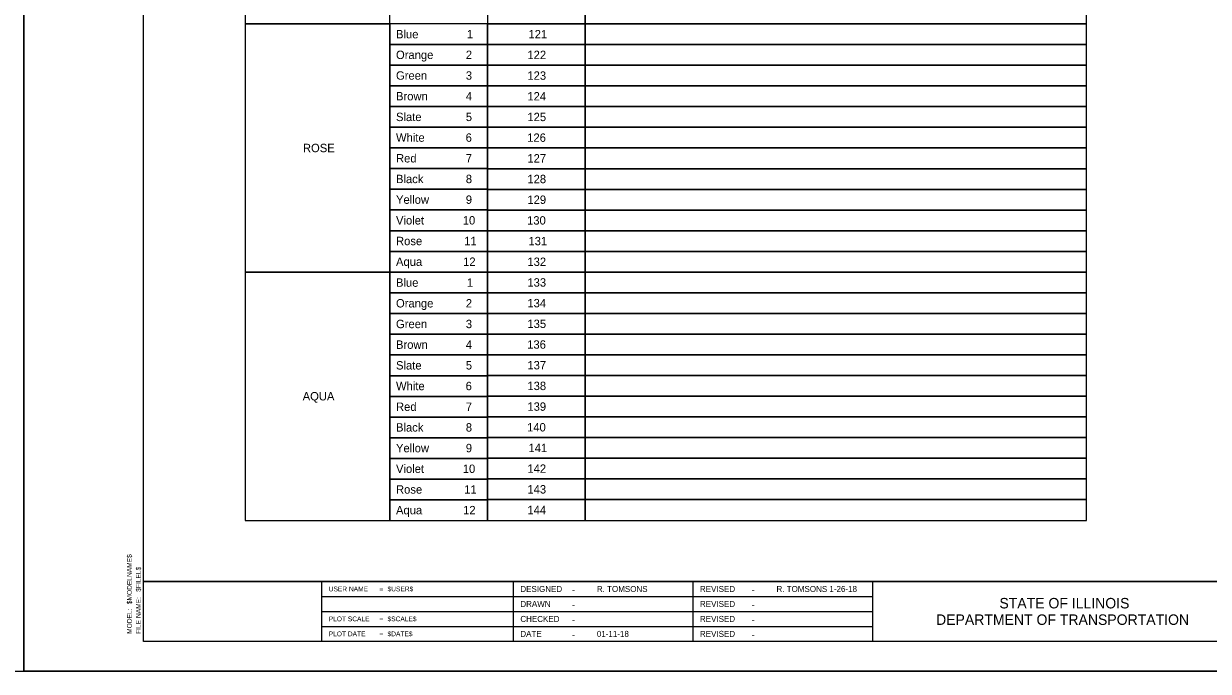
# Model space of a CAD drawing. Extents: x 788194 to 791594, y 1849847 to 1850947.
# Drawn here: x 789894 to 790883, y 1849847 to 1850387 of the extents above; entities that cross this region are included whole.
import ezdxf

# ---------------------------------------------------------------- set-up
doc = ezdxf.new("R2010")
doc.units = 0
for name, color, linetype in [('Sheets_50 Reference Boundary', 7, 'Continuous'), ('Sheets_General Details', 7, 'Continuous'), ('Sheets_Printer Plotting Border', 7, 'Continuous')]:
    doc.layers.add(name, color=color, linetype=linetype)

msp = doc.modelspace()

# ---------------------------------------------------------------- linework, layer by layer
at = {"layer": 'Sheets_50 Reference Boundary'}
msp.add_lwpolyline([(789994.19, 1850921.58), (791569.19, 1850921.58), (791569.19, 1849921.59), (789994.19, 1849921.59)], close=True, dxfattribs=at)
at = {"layer": 'Sheets_General Details'}
for p, q in [((789994.19, 1849921.59), (791569.19, 1849921.59)), ((790142.9, 1849921.59), (790142.9, 1849871.59)), ((790302.9, 1849921.59), (790302.9, 1849871.59)), ((790452.9, 1849921.59), (790452.9, 1849871.59)), ((790602.9, 1849921.59), (790602.9, 1849871.59)), ((790142.9, 1849909.09), (790602.9, 1849909.09)), ((790142.9, 1849896.59), (790602.9, 1849896.59)), ((790142.9, 1849884.09), (790602.9, 1849884.09)), ((791594.19, 1849846.59), (789894.19, 1849846.59))]:
    msp.add_line(p, q, dxfattribs=at)
for points in [[(789994.19, 1850921.59), (791569.19, 1850921.59), (791569.19, 1849871.59), (789994.19, 1849871.59)], [(790079.07, 1850387.11), (790200, 1850387.11), (790200, 1850594.35), (790079.07, 1850594.35)], [(790281.46, 1850387.11), (790362.92, 1850387.11), (790362.92, 1850404.38), (790281.46, 1850404.38)], [(790362.92, 1850387.11), (790781.69, 1850387.11), (790781.69, 1850404.38), (790362.92, 1850404.38)], [(790079.07, 1850179.86), (790200, 1850179.86), (790200, 1850387.11), (790079.07, 1850387.11)], [(790200, 1850369.89), (790281.46, 1850369.89), (790281.46, 1850387.16), (790200, 1850387.16)], [(790281.46, 1850369.83), (790362.92, 1850369.83), (790362.92, 1850387.11), (790281.46, 1850387.11)], [(790362.92, 1850369.83), (790781.69, 1850369.83), (790781.69, 1850387.11), (790362.92, 1850387.11)], [(790200, 1850352.62), (790281.46, 1850352.62), (790281.46, 1850369.89), (790200, 1850369.89)], [(790281.46, 1850352.56), (790362.92, 1850352.56), (790362.92, 1850369.83), (790281.46, 1850369.83)], [(790362.92, 1850352.56), (790781.69, 1850352.56), (790781.69, 1850369.83), (790362.92, 1850369.83)], [(790200, 1850335.35), (790281.46, 1850335.35), (790281.46, 1850352.62), (790200, 1850352.62)], [(790281.46, 1850335.29), (790362.92, 1850335.29), (790362.92, 1850352.56), (790281.46, 1850352.56)], [(790362.92, 1850335.29), (790781.69, 1850335.29), (790781.69, 1850352.56), (790362.92, 1850352.56)], [(790200, 1850318.08), (790281.46, 1850318.08), (790281.46, 1850335.35), (790200, 1850335.35)], [(790281.46, 1850318.02), (790362.92, 1850318.02), (790362.92, 1850335.29), (790281.46, 1850335.29)], [(790362.92, 1850318.02), (790781.69, 1850318.02), (790781.69, 1850335.29), (790362.92, 1850335.29)], [(790200, 1850300.81), (790281.46, 1850300.81), (790281.46, 1850318.08), (790200, 1850318.08)], [(790281.46, 1850300.75), (790362.92, 1850300.75), (790362.92, 1850318.02), (790281.46, 1850318.02)], [(790362.92, 1850300.75), (790781.69, 1850300.75), (790781.69, 1850318.02), (790362.92, 1850318.02)], [(790200, 1850283.54), (790281.46, 1850283.54), (790281.46, 1850300.81), (790200, 1850300.81)], [(790281.46, 1850283.48), (790362.92, 1850283.48), (790362.92, 1850300.75), (790281.46, 1850300.75)], [(790362.92, 1850283.48), (790781.69, 1850283.48), (790781.69, 1850300.75), (790362.92, 1850300.75)], [(790200, 1850266.27), (790281.46, 1850266.27), (790281.46, 1850283.54), (790200, 1850283.54)], [(790281.46, 1850266.21), (790362.92, 1850266.21), (790362.92, 1850283.48), (790281.46, 1850283.48)], [(790362.92, 1850266.21), (790781.69, 1850266.21), (790781.69, 1850283.48), (790362.92, 1850283.48)], [(790200, 1850249), (790281.46, 1850249), (790281.46, 1850266.27), (790200, 1850266.27)], [(790281.46, 1850248.94), (790362.92, 1850248.94), (790362.92, 1850266.21), (790281.46, 1850266.21)], [(790362.92, 1850248.94), (790781.69, 1850248.94), (790781.69, 1850266.21), (790362.92, 1850266.21)], [(790200, 1850231.72), (790281.46, 1850231.72), (790281.46, 1850249), (790200, 1850249)], [(790281.46, 1850231.67), (790362.92, 1850231.67), (790362.92, 1850248.94), (790281.46, 1850248.94)], [(790362.92, 1850231.67), (790781.69, 1850231.67), (790781.69, 1850248.94), (790362.92, 1850248.94)], [(790200, 1850214.45), (790281.46, 1850214.45), (790281.46, 1850231.72), (790200, 1850231.72)], [(790281.46, 1850214.4), (790362.92, 1850214.4), (790362.92, 1850231.67), (790281.46, 1850231.67)], [(790362.92, 1850214.4), (790781.69, 1850214.4), (790781.69, 1850231.67), (790362.92, 1850231.67)], [(790200, 1850197.18), (790281.46, 1850197.18), (790281.46, 1850214.45), (790200, 1850214.45)], [(790281.46, 1850197.13), (790362.92, 1850197.13), (790362.92, 1850214.4), (790281.46, 1850214.4)], [(790362.92, 1850197.13), (790781.69, 1850197.13), (790781.69, 1850214.4), (790362.92, 1850214.4)], [(790200, 1850179.91), (790281.46, 1850179.91), (790281.46, 1850197.18), (790200, 1850197.18)], [(790281.46, 1850179.86), (790362.92, 1850179.86), (790362.92, 1850197.13), (790281.46, 1850197.13)], [(790362.92, 1850179.86), (790781.69, 1850179.86), (790781.69, 1850197.13), (790362.92, 1850197.13)], [(790079.07, 1849972.62), (790200, 1849972.62), (790200, 1850179.86), (790079.07, 1850179.86)], [(790200, 1850162.48), (790281.46, 1850162.48), (790281.46, 1850179.75), (790200, 1850179.75)], [(790281.46, 1850162.59), (790362.92, 1850162.59), (790362.92, 1850179.86), (790281.46, 1850179.86)], [(790362.92, 1850162.59), (790781.69, 1850162.59), (790781.69, 1850179.86), (790362.92, 1850179.86)], [(790200, 1850145.21), (790281.46, 1850145.21), (790281.46, 1850162.48), (790200, 1850162.48)], [(790281.46, 1850145.32), (790362.92, 1850145.32), (790362.92, 1850162.59), (790281.46, 1850162.59)], [(790362.92, 1850145.32), (790781.69, 1850145.32), (790781.69, 1850162.59), (790362.92, 1850162.59)], [(790200, 1850127.94), (790281.46, 1850127.94), (790281.46, 1850145.21), (790200, 1850145.21)], [(790281.46, 1850128.05), (790362.92, 1850128.05), (790362.92, 1850145.32), (790281.46, 1850145.32)], [(790362.92, 1850128.05), (790781.69, 1850128.05), (790781.69, 1850145.32), (790362.92, 1850145.32)], [(790200, 1850110.67), (790281.46, 1850110.67), (790281.46, 1850127.94), (790200, 1850127.94)], [(790281.46, 1850110.78), (790362.92, 1850110.78), (790362.92, 1850128.05), (790281.46, 1850128.05)], [(790362.92, 1850110.78), (790781.69, 1850110.78), (790781.69, 1850128.05), (790362.92, 1850128.05)], [(790200, 1850093.39), (790281.46, 1850093.39), (790281.46, 1850110.67), (790200, 1850110.67)], [(790281.46, 1850093.51), (790362.92, 1850093.51), (790362.92, 1850110.78), (790281.46, 1850110.78)], [(790362.92, 1850093.51), (790781.69, 1850093.51), (790781.69, 1850110.78), (790362.92, 1850110.78)], [(790200, 1850076.12), (790281.46, 1850076.12), (790281.46, 1850093.39), (790200, 1850093.39)], [(790281.46, 1850076.24), (790362.92, 1850076.24), (790362.92, 1850093.51), (790281.46, 1850093.51)], [(790362.92, 1850076.24), (790781.69, 1850076.24), (790781.69, 1850093.51), (790362.92, 1850093.51)], [(790200, 1850058.85), (790281.46, 1850058.85), (790281.46, 1850076.12), (790200, 1850076.12)], [(790281.46, 1850058.97), (790362.92, 1850058.97), (790362.92, 1850076.24), (790281.46, 1850076.24)], [(790362.92, 1850058.97), (790781.69, 1850058.97), (790781.69, 1850076.24), (790362.92, 1850076.24)], [(790200, 1850041.58), (790281.46, 1850041.58), (790281.46, 1850058.85), (790200, 1850058.85)], [(790281.46, 1850041.7), (790362.92, 1850041.7), (790362.92, 1850058.97), (790281.46, 1850058.97)], [(790362.92, 1850041.7), (790781.69, 1850041.7), (790781.69, 1850058.97), (790362.92, 1850058.97)], [(790200, 1850024.31), (790281.46, 1850024.31), (790281.46, 1850041.58), (790200, 1850041.58)], [(790281.46, 1850024.43), (790362.92, 1850024.43), (790362.92, 1850041.7), (790281.46, 1850041.7)], [(790362.92, 1850024.43), (790781.69, 1850024.43), (790781.69, 1850041.7), (790362.92, 1850041.7)], [(790200, 1850007.04), (790281.46, 1850007.04), (790281.46, 1850024.31), (790200, 1850024.31)], [(790281.46, 1850007.16), (790362.92, 1850007.16), (790362.92, 1850024.43), (790281.46, 1850024.43)], [(790362.92, 1850007.16), (790781.69, 1850007.16), (790781.69, 1850024.43), (790362.92, 1850024.43)], [(790200, 1849989.77), (790281.46, 1849989.77), (790281.46, 1850007.04), (790200, 1850007.04)], [(790281.46, 1849989.89), (790362.92, 1849989.89), (790362.92, 1850007.16), (790281.46, 1850007.16)], [(790362.92, 1849989.89), (790781.69, 1849989.89), (790781.69, 1850007.16), (790362.92, 1850007.16)], [(790200, 1849972.5), (790281.46, 1849972.5), (790281.46, 1849989.77), (790200, 1849989.77)], [(790281.46, 1849972.62), (790362.92, 1849972.62), (790362.92, 1849989.89), (790281.46, 1849989.89)], [(790362.92, 1849972.62), (790781.69, 1849972.62), (790781.69, 1849989.89), (790362.92, 1849989.89)]]:
    msp.add_lwpolyline(points, close=True, dxfattribs=at)
at = {"layer": 'Sheets_Printer Plotting Border'}
for points in [[(788194.19, 1849846.59), (789894.19, 1849846.59), (789894.19, 1850946.59), (788194.19, 1850946.59)], [(789894.19, 1849846.59), (791594.19, 1849846.59), (791594.19, 1850946.59), (789894.19, 1850946.59)]]:
    msp.add_lwpolyline(points, close=True, dxfattribs=at)

# ---------------------------------------------------------------- texts
at = {"layer": 'Sheets_General Details'}
for s, height, p in [('Blue', 7, (790205.09, 1850375.02)), ('1', 7, (790264.26, 1850375.02)), ('121', 7, (790315.69, 1850374.97)), ('Orange', 7, (790205.09, 1850357.75)), ('2', 7, (790263.38, 1850357.75)), ('122', 7, (790314.8, 1850357.7)), ('Green', 7, (790205.09, 1850340.48)), ('3', 7, (790263.38, 1850340.48)), ('123', 7, (790314.8, 1850340.43)), ('Brown', 7, (790205.09, 1850323.21)), ('4', 7, (790263.38, 1850323.21)), ('124', 7, (790314.8, 1850323.16)), ('Slate', 7, (790205.09, 1850305.94)), ('5', 7, (790263.38, 1850305.94)), ('125', 7, (790314.8, 1850305.89)), ('White', 7, (790205.09, 1850288.67)), ('6', 7, (790263.22, 1850288.67)), ('126', 7, (790314.64, 1850288.62)), ('ROSE', 7, (790127.38, 1850279.98)), ('Red', 7, (790205.09, 1850271.4)), ('7', 7, (790263.38, 1850271.4)), ('127', 7, (790314.8, 1850271.35)), ('Black', 7, (790205.09, 1850254.13)), ('8', 7, (790263.38, 1850254.13)), ('128', 7, (790314.8, 1850254.08)), ('Yellow', 7, (790205.09, 1850236.86)), ('9', 7, (790263.38, 1850236.86)), ('129', 7, (790314.8, 1850236.81)), ('Violet', 7, (790205.09, 1850219.59)), ('10', 7, (790260.85, 1850219.59)), ('130', 7, (790314.53, 1850219.54)), ('Rose', 7, (790205.09, 1850202.32)), ('11', 7, (790262, 1850202.32)), ('131', 7, (790315.69, 1850202.27)), ('Aqua', 7, (790205.09, 1850185.05)), ('12', 7, (790261.12, 1850185.05)), ('132', 7, (790314.8, 1850185)), ('Blue', 7, (790205.09, 1850167.61)), ('1', 7, (790264.26, 1850167.61)), ('133', 7, (790314.8, 1850167.73)), ('Orange', 7, (790205.09, 1850150.34)), ('2', 7, (790263.38, 1850150.34)), ('134', 7, (790314.8, 1850150.46)), ('Green', 7, (790205.09, 1850133.07)), ('3', 7, (790263.38, 1850133.07)), ('135', 7, (790314.8, 1850133.19)), ('Brown', 7, (790205.09, 1850115.8)), ('4', 7, (790263.38, 1850115.8)), ('136', 7, (790314.64, 1850115.91)), ('Slate', 7, (790205.09, 1850098.53)), ('5', 7, (790263.38, 1850098.53)), ('137', 7, (790314.8, 1850098.64)), ('White', 7, (790205.09, 1850081.26)), ('6', 7, (790263.22, 1850081.26)), ('138', 7, (790314.8, 1850081.37)), ('AQUA', 7, (790127.14, 1850072.74)), ('Red', 7, (790205.09, 1850063.99)), ('7', 7, (790263.38, 1850063.99)), ('139', 7, (790314.8, 1850064.1)), ('Black', 7, (790205.09, 1850046.72)), ('8', 7, (790263.38, 1850046.72)), ('140', 7, (790314.53, 1850046.83)), ('Yellow', 7, (790205.09, 1850029.45)), ('9', 7, (790263.38, 1850029.45)), ('141', 7, (790315.69, 1850029.56)), ('Violet', 7, (790205.09, 1850012.18)), ('10', 7, (790260.85, 1850012.18)), ('142', 7, (790314.8, 1850012.29)), ('Rose', 7, (790205.09, 1849994.91)), ('11', 7, (790262, 1849994.91)), ('143', 7, (790314.8, 1849995.02)), ('Aqua', 7, (790205.09, 1849977.64)), ('12', 7, (790261.12, 1849977.64)), ('144', 7, (790314.8, 1849977.75)), ('DESIGNED', 5, (790308.9, 1849912.84)), ('R. TOMSONS', 5, (790372.79, 1849912.84)), ('REVISED', 5, (790458.9, 1849912.84)), ('R. TOMSONS 1-26-18', 5, (790522.79, 1849912.84)), ('-', 6, (790351.86, 1849911.84)), ('-', 6, (790501.86, 1849911.84)), ('STATE OF ILLINOIS', 8.7501, (790708.94, 1849899.09)), ('DRAWN', 5, (790308.9, 1849900.34)), ('-', 6, (790351.86, 1849899.34)), ('REVISED', 5, (790458.9, 1849900.34)), ('-', 6, (790501.86, 1849899.34)), ('CHECKED', 5, (790308.9, 1849887.84)), ('-', 6, (790351.86, 1849886.84)), ('REVISED', 5, (790458.9, 1849887.84)), ('-', 6, (790501.86, 1849886.84)), ('DEPARTMENT OF TRANSPORTATION', 8.7501, (790656.06, 1849885.34)), ('DATE', 5, (790308.9, 1849875.34)), ('01-11-18', 5, (790372.79, 1849875.34)), ('REVISED', 5, (790458.9, 1849875.34)), ('-', 6, (790351.86, 1849874.34)), ('-', 6, (790501.86, 1849874.34))]:
    msp.add_text(s, height=height, dxfattribs=at).set_placement(p)
for s, rotation, p in [('$MODELNAME$', 90, (789984.44, 1849902.58)), ('$FILEL$', 90, (789991.94, 1849912.98)), ('USER NAME', 360, (790148.9, 1849913.34)), ('$USER$', 360, (790198.01, 1849913.34)), ('FILE NAME:', 90, (789991.94, 1849877.84)), ('=', 360, (790191.29, 1849913.34)), ('MODEL:', 90, (789984.44, 1849877.84)), ('PLOT SCALE', 360, (790148.9, 1849888.34)), ('=', 360, (790191.29, 1849888.34)), ('$SCALE$', 360, (790198.01, 1849888.34)), ('PLOT DATE', 360, (790148.9, 1849875.84)), ('=', 360, (790191.29, 1849875.84)), ('$DATE$', 360, (790198.01, 1849875.84))]:
    msp.add_text(s, height=4, rotation=rotation, dxfattribs=at).set_placement(p)

doc.saveas('drawing.dxf')
